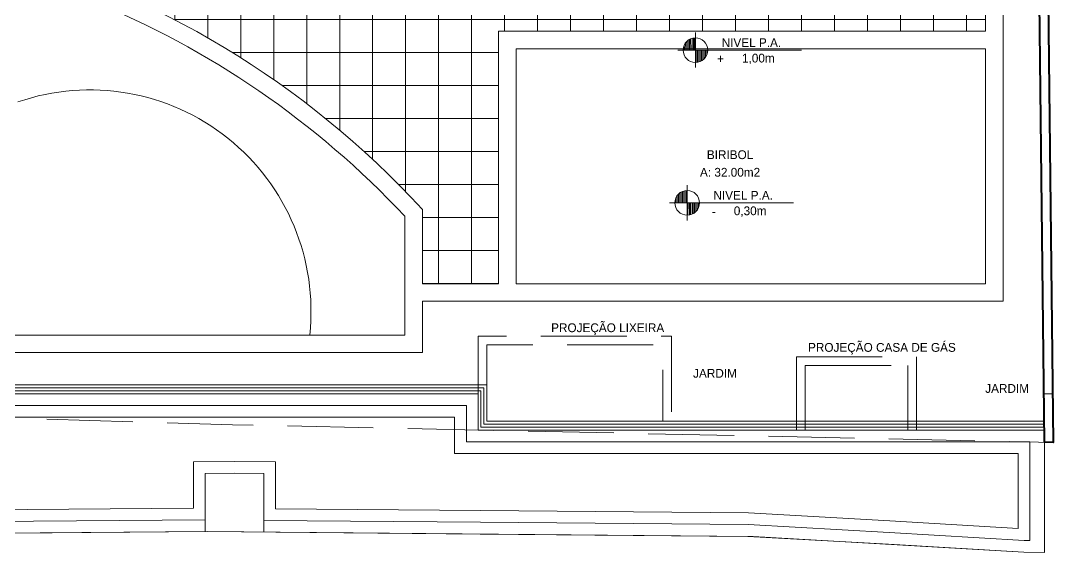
# Model space of a CAD drawing. Header units: metres. Extents: x -4.2 to 85, y -21.1 to 42.
# Drawn here: x 41.79 to 59.4, y -8.93 to 0.14 of the extents above; entities that cross this region are included whole.
import ezdxf
from ezdxf.enums import TextEntityAlignment as Align

# ---------------------------------------------------------------- set-up
doc = ezdxf.new("R2010")
doc.units = ezdxf.units.M
doc.header["$MEASUREMENT"] = 0
doc.linetypes.add('DGN Style 3', pattern=[2.051842, 1.465602, -0.586241])
for name, color, linetype, lineweight in [('13 - Escadas', 7, 'Continuous', 0), ('19 - Estrutura Metálica', 7, 'Continuous', 0), ('31 - Pisos', 7, 'Continuous', 0), ('7 - Alvenaria', 7, 'Continuous', 0), ('Level 7-1', 7, 'Continuous', 0), ('Level 8-1', 7, 'Continuous', 0), ('PSG-CTA', 7, 'Continuous', 0), ('PSG-CXO-IDE', 7, 'Continuous', 0), ('PSG-HTC-SOL', 7, 'Continuous', 0), ('REFERENCIAS', 7, 'Continuous', 0)]:
    doc.layers.add(name, color=color, linetype=linetype, lineweight=lineweight)
doc.layers.add('PSG-PSC', color=2, linetype='Continuous')
doc.styles.add('Style-INTL_ENGINEERING', font='INTL_ENGINEERING.shx')

# ---------------------------------------------------------------- blocks, each defined once
blk = doc.blocks.new('*U409')
at = {"layer": '13 - Escadas', "color": 131, "linetype": 'Continuous', "lineweight": 13}
for p, q in [((-0.858, 0), (-0.858, 0.182)), ((-0.835, 0), (-0.836, 0.193)), ((-0.813, -0.001), (-0.813, 0.2)), ((-0.79, 0), (-0.79, 0.207)), ((-0.768, 0), (-0.768, 0.21)), ((-0.754, -0.3), (-0.754, 0.3)), ((-0.948, 0), (-0.948, 0.081)), ((-0.927, 0), (-0.926, 0.121)), ((-0.903, 0), (-0.903, 0.149)), ((-0.881, -0.001), (-0.88, 0.167)), ((-0.561, -0.081), (-0.561, 0)), ((-1.055, 0), (1.055, -0.001)), ((-0.742, -0.209), (-0.741, 0)), ((-0.718, -0.207), (-0.718, 0)), ((-0.696, -0.201), (-0.696, 0)), ((-0.673, -0.193), (-0.673, 0)), ((-0.651, -0.182), (-0.651, 0)), ((-0.629, -0.167), (-0.628, 0)), ((-0.606, -0.147), (-0.606, 0)), ((-0.584, -0.12), (-0.584, 0))]:
    blk.add_line(p, q, dxfattribs=at)
blk.add_circle((-0.755, -0.001), 0.21, dxfattribs=at)
at = {"layer": '13 - Escadas', "color": 131, "linetype": 'Continuous', "lineweight": 13, "style": 'Style-INTL_ENGINEERING'}
for s, p in [('NIVEL P.A.', (0.707, 0.127)), ('+', (-0.269, -0.146)), ('1,00m', (0.597, -0.137))]:
    blk.add_text(s, height=0.15, rotation=0.0007, dxfattribs=at).set_placement(p, align=Align.MIDDLE_RIGHT)
blk = doc.blocks.new('*U408')
at = {"layer": '13 - Escadas', "color": 131, "linetype": 'Continuous', "lineweight": 13}
for p, q in [((-0.858, 0), (-0.858, 0.182)), ((-0.835, 0), (-0.836, 0.193)), ((-0.813, -0.001), (-0.813, 0.2)), ((-0.79, 0), (-0.79, 0.207)), ((-0.768, 0), (-0.768, 0.21)), ((-0.754, -0.3), (-0.754, 0.3)), ((-0.948, 0), (-0.948, 0.081)), ((-0.927, 0), (-0.926, 0.121)), ((-0.903, 0), (-0.903, 0.149)), ((-0.881, -0.001), (-0.88, 0.167)), ((-0.561, -0.081), (-0.561, 0)), ((-1.055, 0), (1.055, -0.001)), ((-0.742, -0.209), (-0.741, 0)), ((-0.718, -0.207), (-0.718, 0)), ((-0.696, -0.201), (-0.696, 0)), ((-0.673, -0.193), (-0.673, 0)), ((-0.651, -0.182), (-0.651, 0)), ((-0.629, -0.167), (-0.628, 0)), ((-0.606, -0.147), (-0.606, 0)), ((-0.584, -0.12), (-0.584, 0))]:
    blk.add_line(p, q, dxfattribs=at)
blk.add_circle((-0.755, -0.001), 0.21, dxfattribs=at)
at = {"layer": '13 - Escadas', "color": 131, "linetype": 'Continuous', "lineweight": 13, "style": 'Style-INTL_ENGINEERING'}
for s, p in [('NIVEL P.A.', (0.707, 0.127)), ('-', (-0.269, -0.146)), ('0,30m', (0.597, -0.137))]:
    blk.add_text(s, height=0.15, rotation=0.0007, dxfattribs=at).set_placement(p, align=Align.MIDDLE_RIGHT)

msp = doc.modelspace()

# ---------------------------------------------------------------- hatches: boundary and pattern name
at = {"layer": 'PSG-HTC-SOL', "lineweight": 13}
h = msp.add_hatch(dxfattribs=at)
h.set_pattern_fill('NET', color=8, scale=4.5, style=0)
h.set_pattern_definition([(0, (-118.14117, -0.96787), (0, 0.5625), []), (90, (-118.14117, -0.96787), (-0.5625, 0), [])])
edge = h.paths.add_edge_path()
edge.add_line((32.765, 1.242), (32.765, 3.202))
edge.add_arc((37.284, -13.546), 17.348, 78.4558, 105.0981, ccw=False)
edge.add_arc((37.156, -13.84), 17.661, 54.6158, 78.2395, ccw=False)
edge.add_line((47.382, 0.559), (58.245, 0.559))
edge.add_line((58.245, 0.559), (58.245, -0.041))
edge.add_line((58.245, -0.041), (49.945, -0.041))
edge.add_line((49.945, -0.041), (49.945, -4.347))
edge.add_line((49.945, -4.347), (49.295, -4.347))
edge.add_line((49.295, -4.347), (49.245, -0.922))
edge.add_line((49.245, -0.922), (49.295, -4.347))
edge.add_line((49.295, -4.347), (48.645, -4.347))
edge.add_line((48.645, -4.347), (48.645, -3.08))
edge.add_arc((37.284, -13.546), 15.448, 42.6521, 74.8302)
edge.add_arc((37.284, -13.546), 15.448, 74.8302, 107.0082)
edge.add_arc((32.769, 1.234), 0.00934, 115.6439, 244.3561, ccw=False)

# ---------------------------------------------------------------- linework, layer by layer
at = {"layer": '19 - Estrutura Metálica', "color": 5, "linetype": 'Continuous', "lineweight": 0}
for p, q in [((30.736, -6.124), (49.694, -6.124)), ((30.686, -6.174), (49.644, -6.174))]:
    msp.add_line(p, q, dxfattribs=at)
at = {"layer": '19 - Estrutura Metálica', "color": 5, "linetype": 'Continuous', "lineweight": 0, "flags": 128}
for points in [[(49.694, -6.124), (49.694, -6.742), (59.25, -6.742)], [(49.644, -6.174), (49.644, -6.792), (59.25, -6.792)]]:
    msp.add_lwpolyline(points, dxfattribs=at)
at = {"layer": '31 - Pisos', "color": 30, "linetype": 'Continuous', "lineweight": 13}
for p, q in [((58.545, -4.647), (58.545, 0.859)), ((58.245, -0.041), (58.245, 0.559)), ((58.245, -0.041), (49.945, -0.041)), ((49.945, -4.347), (49.945, -0.041)), ((58.245, -0.341), (50.245, -0.341)), ((50.245, -4.347), (50.245, -0.341)), ((58.245, -4.347), (58.245, -0.341)), ((48.645, -3.08), (48.645, -4.347)), ((48.645, -4.347), (49.945, -4.347)), ((50.245, -4.347), (58.245, -4.347)), ((48.645, -4.647), (58.545, -4.647)), ((48.645, -4.647), (48.645, -5.522)), ((32.465, -5.522), (48.645, -5.522)), ((49.394, -6.424), (30.965, -6.424)), ((49.394, -6.424), (49.394, -7.042)), ((49.194, -6.624), (30.965, -6.624)), ((49.394, -7.042), (59.003, -7.042)), ((59.003, -7.042), (59.003, -8.727)), ((59.253, -7.05), (59.253, -8.928)), ((44.741, -7.384), (44.741, -8.176)), ((46.141, -7.383), (46.141, -8.184)), ((58.803, -7.242), (58.803, -8.519)), ((44.941, -7.583), (44.941, -8.574)), ((45.941, -7.582), (45.941, -8.582))]:
    msp.add_line(p, q, dxfattribs=at)
msp.add_lwpolyline([(31.085, -3.422), (31.085, 0.275, -0.094464), (36.605, 1.586, -0.219299), (48.345, -3.198), (48.345, -5.222), (34.145, -5.222), (34.145, -3.522), (31.085, -3.522), (31.085, -3.522), (31.085, -3.472)], format="xyb", dxfattribs=at)
for points in [[(49.194, -6.624), (49.194, -7.242), (58.803, -7.242)], [(46.141, -7.383), (45.44, -7.379), (44.741, -7.384)], [(45.941, -7.582), (45.44, -7.579), (44.941, -7.583)], [(59.253, -8.928), (58.901, -8.925), (56.592, -8.79), (54.193, -8.655), (49.632, -8.615), (44.98, -8.574), (38.353, -8.627), (32.118, -8.53), (25.447, -8.522), (21.941, -8.518), (20.941, -8.516), (18.776, -8.514), (16.605, -8.423), (14.434, -8.333), (8.05, -8.28), (1.665, -8.228), (-1.451, -8.19)], [(44.741, -8.176), (38.354, -8.227), (38.141, -8.224)], [(58.803, -8.519), (56.615, -8.391), (54.206, -8.255), (49.636, -8.215), (46.141, -8.184)], [(44.941, -8.374), (38.354, -8.427), (37.941, -8.421)], [(59.003, -8.726), (58.907, -8.725), (56.604, -8.591), (54.2, -8.455), (49.634, -8.415), (45.941, -8.382)]]:
    msp.add_lwpolyline(points, dxfattribs=at)
msp.add_arc((37.284, -13.546), 15.448, 42.6521, 107.0082, dxfattribs=at)
at = {"layer": '7 - Alvenaria', "color": 7, "linetype": 'Continuous', "lineweight": 40, "flags": 128}
msp.add_lwpolyline([(59.253, -7.05), (58.79, 33.478), (45.694, 33.318), (39.329, 33.323), (32.093, 33.203), (18.934, 32.863), (2.506, 33.176), (1.961, -6.254), (1.811, -6.255), (2.358, 33.328), (18.933, 33.013), (32.09, 33.353), (39.328, 33.473), (45.693, 33.468), (58.938, 33.63), (59.403, -7.053), (59.253, -7.05)], dxfattribs=at)
at = {"layer": 'Level 7-1', "color": 7, "linetype": 'Continuous', "lineweight": 13, "flags": 128}
for points in [[(30.786, -4.474), (30.786, -6.074), (49.744, -6.074)], [(30.636, -4.624), (30.636, -6.224), (49.594, -6.224)], [(49.744, -6.074), (49.744, -6.692), (59.249, -6.692)], [(49.594, -6.224), (49.594, -6.842), (59.251, -6.842)]]:
    msp.add_lwpolyline(points, dxfattribs=at)
at = {"layer": 'Level 8-1', "color": 7, "linetype": 'DGN Style 3', "lineweight": 0}
for p, q in [((55.021, -6.842), (55.021, -5.592)), ((55.021, -5.592), (57.071, -5.592)), ((57.071, -6.842), (57.071, -5.592)), ((55.171, -6.842), (55.171, -5.742)), ((55.171, -5.742), (56.921, -5.742)), ((56.921, -6.842), (56.921, -5.742))]:
    msp.add_line(p, q, dxfattribs=at)
at = {"layer": 'Level 8-1', "color": 7, "linetype": 'DGN Style 3', "lineweight": 0, "flags": 128}
for points in [[(49.594, -6.224), (49.594, -5.242), (52.894, -5.242), (52.894, -6.842)], [(49.744, -6.074), (49.744, -5.392), (52.744, -5.392), (52.744, -6.692)]]:
    msp.add_lwpolyline(points, dxfattribs=at)
at = {"layer": 'PSG-CTA', "color": 30, "linetype": 'Continuous', "lineweight": 0}
for p, q in [((44.98, -8.574), (38.353, -8.627)), ((54.284, -8.655), (44.98, -8.574)), ((58.901, -8.925), (54.284, -8.655))]:
    msp.add_line(p, q, dxfattribs=at)
at = {"layer": 'PSG-CXO-IDE', "color": 131, "linetype": 'DGN Style 3', "lineweight": 0, "flags": 128}
msp.add_lwpolyline([(2.358, 33.328), (1.811, -6.255), (18.717, -6.212), (31.612, -6.518), (38.43, -6.548), (45.404, -6.752), (59.403, -7.053), (58.938, 33.63), (45.693, 33.468), (39.328, 33.473), (32.09, 33.353), (18.933, 33.013)], close=True, dxfattribs=at)
at = {"layer": 'PSG-PSC', "color": 1, "lineweight": 13}
msp.add_arc((42.974, -4.813), 3.771, 353.7766, 108.9588, dxfattribs=at)
at = {"layer": 'REFERENCIAS', "linetype": 'Continuous', "lineweight": 0}
msp.add_line((59.244, -6.224), (59.394, -6.222), dxfattribs=at)

# ---------------------------------------------------------------- block references
at = {"layer": '13 - Escadas', "color": 131, "linetype": 'Continuous', "lineweight": 13}
for name, p in [('*U409', (54.055, -0.363)), ('*U408', (53.915, -2.967))]:
    msp.add_blockref(name, p, dxfattribs=at)

# ---------------------------------------------------------------- texts
at = {"layer": '7 - Alvenaria', "color": 2, "linetype": 'Continuous', "lineweight": 13, "char_height": 0.15, "attachment_point": 5, "line_spacing_factor": 1.200006, "style": 'Style-INTL_ENGINEERING'}
for s, insert in [('BIRIBOL\\PA: 32.00m2\\P', (53.891, -2.298)), ('PROJEÇÃO LIXEIRA\\P', (51.804, -5.121)), ('PROJEÇÃO CASA DE GÁS\\P', (56.48, -5.456)), ('JARDIM\\P', (53.634, -5.876)), ('JARDIM\\P', (58.615, -6.134))]:
    msp.add_mtext(s, dxfattribs=dict(at, insert=insert))

doc.saveas('drawing.dxf')
